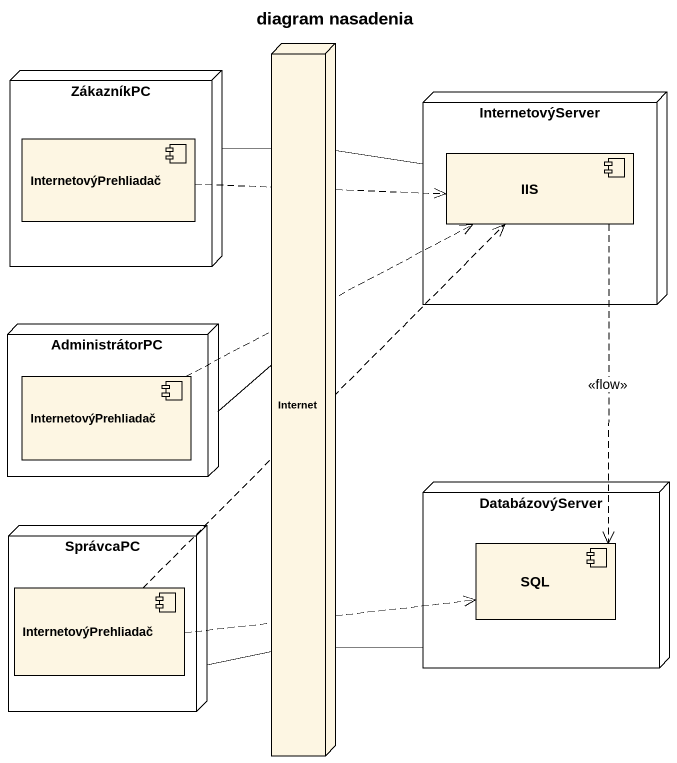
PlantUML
@startuml
title diagram nasadenia
node Internet
node ZákazníkPC {
  component InternetovýPrehliadač
}
node InternetovýServer {
  component IIS
}
node AdministrátorPC {
  component "InternetovýPrehliadač" as InternetovýPrehliadač_2
}
node DatabázovýServer {
  component SQL
}
node SprávcaPC {
  component "InternetovýPrehliadač" as InternetovýPrehliadač_3
}
Internet -up- InternetovýServer
Internet -- DatabázovýServer
ZákazníkPC -- Internet
InternetovýPrehliadač .right.> IIS
IIS ..> SQL : <<flow>>
AdministrátorPC -right- Internet
InternetovýPrehliadač_2 .right.> IIS
SprávcaPC -up- Internet
InternetovýPrehliadač_3 .up.> IIS
InternetovýPrehliadač_3 .right.> SQL
@enduml
